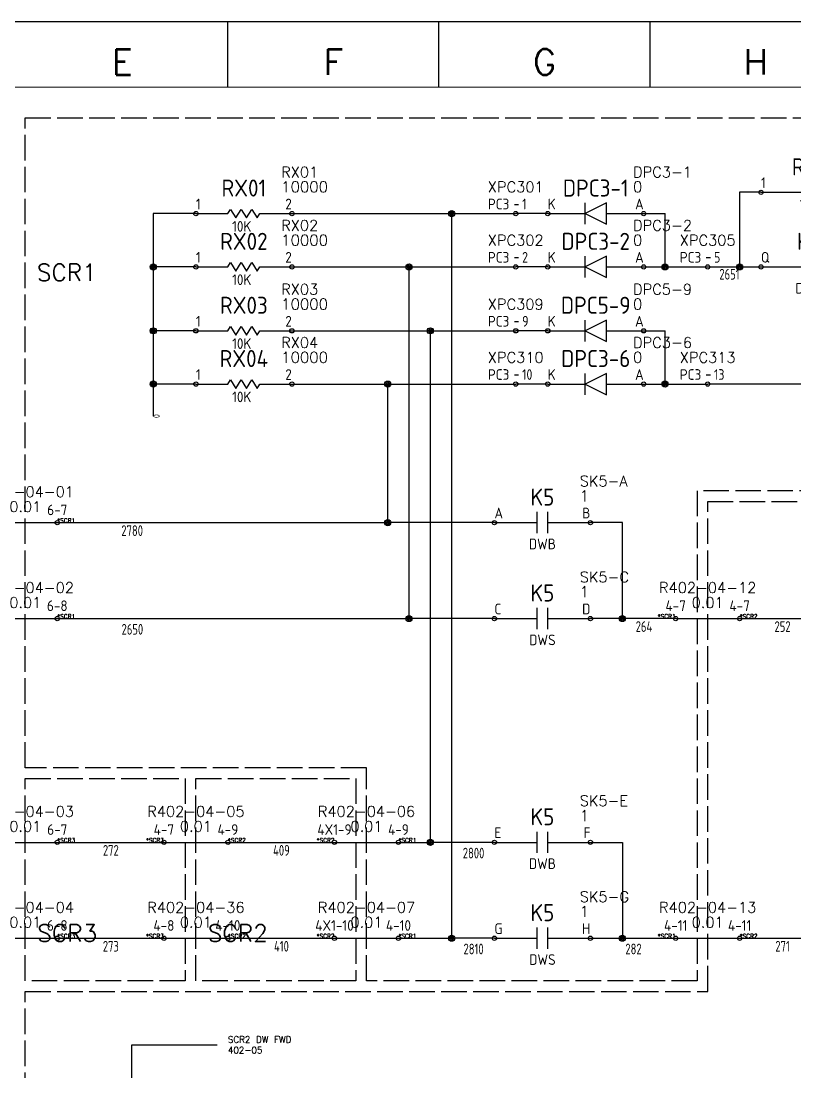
# Model space of a CAD drawing. Header units: millimetres. Extents: x 0 to 1020, y 0 to 646.
# Drawn here: x 214 to 395.5, y 398.6 to 645.2 of the extents above; entities that cross this region are included whole.
import ezdxf
from ezdxf.enums import TextEntityAlignment as Align

# ---------------------------------------------------------------- set-up
doc = ezdxf.new("R2010")
doc.units = ezdxf.units.MM
doc.header["$LTSCALE"] = 0.5
doc.linetypes.add('ACAD_ISO02W100', pattern=[15, 12, -3])
for name, color, linetype in [('LOCBOX', 7, 'ACAD_ISO02W100'), ('OUTLINE_GRID', 7, 'Continuous'), ('SYMS', 7, 'Continuous'), ('WIREFIXED', 7, 'Continuous'), ('WIRES', 7, 'Continuous')]:
    doc.layers.add(name, color=color, linetype=linetype)
doc.layers.add('NETLIST', color=50, linetype='Continuous', plot=False)
doc.styles.get("Standard").update_dxf_attribs({"font": 'txt.shx', "bigfont": 'gbcbig.shx'})
doc.styles.add('WD', font='romans.shx', dxfattribs={"bigfont": 'gbcbig.shx'})
doc.styles.add('WD_IEC', font='isocp2.shx', dxfattribs={"width": 0.9, "height": 4})

# ---------------------------------------------------------------- blocks, each defined once
blk = doc.blocks.new('2010 Grid')
at = {"layer": 'OUTLINE_GRID'}
for p, q in [((850, 481.25), (0, 481.25)), ((218.75, 468.41), (218.75, 481.36)), ((260, 468.44), (260, 481.38)), ((301.25, 468.46), (301.25, 481.4)), ((837.5, 468.74), (12.5, 468.31))]:
    blk.add_line(p, q, dxfattribs=at)
at = {"layer": 'OUTLINE_GRID', "char_height": 5, "width": 17.7556, "attachment_point": 5}
for s, insert in [('E', (198.12, 473.37)), ('F', (239.38, 473.39)), ('G', (280.62, 473.41)), ('H', (321.88, 473.43))]:
    blk.add_mtext(s, dxfattribs=dict(at, insert=insert))
blk = doc.blocks.new('INTERCONNECT-H1')
blk.add_line((-2.5, 0), (12.5, 0))
for centre in [(-2.5, 0), (12.5, 0)]:
    blk.add_circle(centre, 0.5)
at = {"style": 'WD_IEC', "flags": 1}
for tag, height, p in [('LOC', 4, (5, 10)), ('TAG1', 4, (-2.43, 3.16)), ('DESC1', 2.5, (5, -2.5))]:
    blk.add_attdef(tag, text='', height=height, dxfattribs=at).set_placement(p, align=Align.MIDDLE_CENTER)
at = {"style": 'WD_IEC', "flags": 8}
for tag, p in [('TERM01', (-2.5, 1)), ('TERM02', (12.5, 1))]:
    blk.add_attdef(tag, text='', height=2.5, dxfattribs=at).set_placement(p, align=Align.BOTTOM_CENTER)
at = {"style": 'WD_IEC', "flags": 1}
blk.add_attdef('X4TERM01', (-2.5, 0), '', height=0.5, dxfattribs=at)
blk.add_attdef('X1TERM02', text='', height=0.5, dxfattribs=at).set_placement((12.5, 0), align=Align.RIGHT)
at = {"layer": 'NETLIST'}
for tag, p in [('NETTAG', (5, 6)), ('NETVALUE', (5, 2.5))]:
    blk.add_attdef(tag, text='', height=2.5, dxfattribs=at).set_placement(p, align=Align.CENTER)
blk.add_attdef('X4TERMDESC01', text='', height=1, dxfattribs=at).set_placement((-2.5, 0), align=Align.RIGHT)
blk.add_attdef('X1TERMDESC02', (12.5, 0), '', height=1, dxfattribs=at)
blk = doc.blocks.new('DIODE-L')
for p, q in [((-13.75, -2.5), (-13.75, 2.5)), ((-8.75, 2.5), (-13.75, 0)), ((-8.75, -2.5), (-8.75, 2.5)), ((-22.5, 0), (-13.75, 0)), ((-13.75, 0), (-8.75, -2.5)), ((-8.75, 0), (0, 0))]:
    blk.add_line(p, q)
for centre in [(-22.5, 0), (0, 0)]:
    blk.add_circle(centre, 0.5)
at = {"style": 'WD_IEC', "flags": 1}
blk.add_attdef('LOC', text='', height=4, dxfattribs=at).set_placement((-11.25, 11), align=Align.MIDDLE_CENTER)
at = {"style": 'WD_IEC'}
for tag, height, p in [('TAG1', 4, (-11.25, 6)), ('DESC1', 2.5, (-11.25, -5))]:
    blk.add_attdef(tag, text='', height=height, dxfattribs=at).set_placement(p, align=Align.MIDDLE_CENTER)
for tag, p, height, flags in [('TERM01', (-22.5, 1), 2.5, 8), ('X4TERM01', (-22.5, 0), 0.64, 1), ('X1TERM02', (0, 0), 0.64, 1)]:
    blk.add_attdef(tag, p, '', height=height, dxfattribs=dict(at, flags=flags))
at = {"style": 'WD_IEC', "flags": 8}
blk.add_attdef('TERM02', text='', height=2.5, dxfattribs=at).set_placement((0, 1), align=Align.RIGHT)
at = {"layer": 'NETLIST'}
for tag, p, height in [('NETTAG', (-2.5, 8.5), 2.5), ('NETVALUE', (-2.5, 5), 2.56)]:
    blk.add_attdef(tag, p, '', height=height, dxfattribs=at)
blk = doc.blocks.new('TBH-1')
blk.add_line((-0.33, 2.17), (0.65, 2.17))
blk.add_circle((0, 0), 0.5)
at = {"style": 'WD_IEC', "flags": 1}
blk.add_attdef('LOC', text='', height=4, dxfattribs=at).set_placement((-15, 7.5), align=Align.MIDDLE_LEFT)
at = {"style": 'WD_IEC'}
blk.add_attdef('TAG1', text='', height=2.5, dxfattribs=at).set_placement((-1.5, 1), align=Align.RIGHT)
at = {"style": 'WD_IEC', "width": 0.9}
blk.add_attdef('TERM01', (1.5, 1), '', height=2.5, dxfattribs=at)
at = {"style": 'WD_IEC', "flags": 1}
blk.add_attdef('X1TERM01', (0, 0), '', height=0.5, dxfattribs=at)
at = {"layer": 'NETLIST'}
for tag, p in [('NETTAG', (0, 5)), ('NETVALUE', (0, -2.5))]:
    blk.add_attdef(tag, text='', height=2.5, dxfattribs=at).set_placement(p, align=Align.CENTER)
blk = doc.blocks.new('WDDOT')
for radius in [0.72, 0.449, 0.223]:
    blk.add_circle((0, 0), radius)
blk = doc.blocks.new('CONTACT-NO')
for p, q in [((12.5, -2.5), (12.5, 2.5)), ((15, -2.5), (15, 2.5)), ((2.5, 0), (12.5, 0)), ((15, 0), (25, 0))]:
    blk.add_line(p, q)
for centre in [(2.5, 0), (25, 0)]:
    blk.add_circle(centre, 0.5)
at = {"style": 'WD_IEC', "flags": 1}
blk.add_attdef('LOC', text='', height=4, dxfattribs=at).set_placement((13.75, 11), align=Align.MIDDLE_CENTER)
at = {"style": 'WD_IEC'}
for tag, height, p in [('TAG1', 4, (13.75, 6)), ('DESC1', 2.5, (13.75, -5))]:
    blk.add_attdef(tag, text='', height=height, dxfattribs=at).set_placement(p, align=Align.MIDDLE_CENTER)
for tag, p, height, flags in [('TERM01', (2.5, 1), 2.5, 8), ('X4TERM01', (2.5, 0), 0.64, 1), ('X1TERM02', (25, 0), 0.64, 1)]:
    blk.add_attdef(tag, p, '', height=height, dxfattribs=dict(at, flags=flags))
at = {"style": 'WD_IEC', "flags": 8}
blk.add_attdef('TERM02', text='', height=2.5, dxfattribs=at).set_placement((25, 1), align=Align.RIGHT)
at = {"layer": 'NETLIST'}
for tag, p, height in [('NETTAG', (22.5, 8.5), 2.5), ('NETVALUE', (22.5, 5), 2.56)]:
    blk.add_attdef(tag, p, '', height=height, dxfattribs=at)
blk = doc.blocks.new('WD_WNH2')
at = {"linetype": 'Continuous', "style": 'WD_IEC', "width": 0.8}
blk.add_attdef('WIRENO', text='', height=2.5, dxfattribs=at).set_placement((0, 0), align=Align.TOP_CENTER)
at = {"style": 'WD_IEC', "flags": 1}
for tag, p in [('W02USER', (0, -1.21)), ('W03USER', (0, -1.33)), ('W04USER', (0, -1.46)), ('W05USER', (0, -1.58)), ('W06USER', (0, -1.71)), ('W07USER', (0, -1.83)), ('W08USER', (0, -1.96)), ('W09USER', (0, -2.08)), ('W01USER', (0, -1.08)), ('W10USER', (0, -2.21))]:
    blk.add_attdef(tag, text='', height=0.08, dxfattribs=at).set_placement(p, align=Align.CENTER)
blk = doc.blocks.new('CONTACT-NC')
for p, q in [((10, -2.5), (10, 2.5)), ((12.5, -2.5), (12.5, 2.5)), ((0, 0), (10, 0)), ((13.35, 2.25), (9.28, -2.05)), ((12.5, 0), (22.5, 0))]:
    blk.add_line(p, q)
for centre in [(0, 0), (22.5, 0)]:
    blk.add_circle(centre, 0.5)
at = {"style": 'WD_IEC', "flags": 1}
blk.add_attdef('LOC', text='', height=4, dxfattribs=at).set_placement((11.25, 11), align=Align.MIDDLE_CENTER)
at = {"style": 'WD_IEC'}
for tag, height, p in [('TAG1', 4, (11.25, 6)), ('DESC1', 2.5, (11.25, -5))]:
    blk.add_attdef(tag, text='', height=height, dxfattribs=at).set_placement(p, align=Align.MIDDLE_CENTER)
for tag, p, height, flags in [('TERM01', (0, 1), 2.5, 8), ('X4TERM01', (0, 0), 0.64, 1), ('X1TERM02', (22.5, 0), 0.64, 1)]:
    blk.add_attdef(tag, p, '', height=height, dxfattribs=dict(at, flags=flags))
at = {"style": 'WD_IEC', "flags": 8}
blk.add_attdef('TERM02', text='', height=2.5, dxfattribs=at).set_placement((22.5, 1), align=Align.RIGHT)
at = {"layer": 'NETLIST'}
for tag, p, height in [('NETTAG', (20, 8.5), 2.5), ('NETVALUE', (20, 5), 2.56)]:
    blk.add_attdef(tag, p, '', height=height, dxfattribs=at)
blk = doc.blocks.new('RESISTOR-1')
for p, q in [((0, 0), (7.5, 0)), ((7.5, 0), (8.12, 1)), ((8.12, 1), (9.38, -1)), ((9.38, -1), (10.62, 1)), ((10.62, 1), (11.88, -1)), ((11.88, -1), (13.12, 1)), ((13.12, 1), (14.38, -1)), ((14.38, -1), (15, 0)), ((15, 0), (22.5, 0))]:
    blk.add_line(p, q)
for centre in [(0, 0), (22.5, 0)]:
    blk.add_circle(centre, 0.5)
at = {"style": 'WD_IEC', "flags": 1}
blk.add_attdef('LOC', text='', height=4, dxfattribs=at).set_placement((11.25, 11), align=Align.MIDDLE_CENTER)
at = {"style": 'WD_IEC'}
for tag, height, p in [('TAG1', 4, (11.25, 6)), ('DESC1', 2.5, (10.75, -3))]:
    blk.add_attdef(tag, text='', height=height, dxfattribs=at).set_placement(p, align=Align.MIDDLE_CENTER)
for tag, p, height, flags in [('TERM01', (0, 1), 2.5, 8), ('X4TERM01', (0, 0), 0.64, 1), ('X1TERM02', (22.5, 0), 0.64, 1)]:
    blk.add_attdef(tag, p, '', height=height, dxfattribs=dict(at, flags=flags))
at = {"style": 'WD_IEC', "flags": 8}
blk.add_attdef('TERM02', text='', height=2.5, dxfattribs=at).set_placement((22.5, 1), align=Align.RIGHT)
at = {"layer": 'NETLIST'}
for tag, p, height in [('NETTAG', (20, 8.5), 2.5), ('NETVALUE', (20, 5), 2.56)]:
    blk.add_attdef(tag, p, '', height=height, dxfattribs=at)
blk = doc.blocks.new('WD_WNV2')
at = {"linetype": 'Continuous', "style": 'WD_IEC', "width": 0.8}
blk.add_attdef('WIRENO', text='', height=1.5, rotation=90, dxfattribs=at).set_placement((0, 0), align=Align.TOP_CENTER)
at = {"style": 'WD_IEC', "flags": 1}
for tag, p in [('W01USER', (1.86, -1.08)), ('W02USER', (1.86, -1.21)), ('W03USER', (1.86, -1.33)), ('W04USER', (1.86, -1.46)), ('W05USER', (1.86, -1.58)), ('W06USER', (1.86, -1.71)), ('W07USER', (1.86, -1.83)), ('W08USER', (1.86, -1.96)), ('W09USER', (1.86, -2.08)), ('W10USER', (1.86, -2.21))]:
    blk.add_attdef(tag, text='', height=0.08, dxfattribs=at).set_placement(p, align=Align.CENTER)

msp = doc.modelspace()

# ---------------------------------------------------------------- linework, layer by layer
at = {"layer": 'LOCBOX'}
for points in [[(215, 622.5), (537.5, 622.5), (537.5, 535), (372.5, 535), (372.5, 420), (295, 420), (295, 470), (215, 470)], [(540, 622.5), (592.5, 622.5), (592.5, 410), (715, 410), (715, 380), (995, 380), (995, 147.5), (592.5, 147.5), (592.5, 72.5), (375, 72.5), (375, 167.5), (215, 167.5), (215, 417.5), (375, 417.5), (375, 532.5), (540, 532.5)], [(215, 467.5), (252.5, 467.5), (252.5, 420), (215, 420)], [(255, 467.5), (292.5, 467.5), (292.5, 420), (255, 420)]]:
    msp.add_lwpolyline(points, close=True, dxfattribs=at)
at = {"layer": 'WIRES'}
for p, q in [((387.5, 605), (382.5, 605)), ((382.5, 605), (382.5, 587.5)), ((255, 600), (245, 600)), ((245, 600), (245, 552.5)), ((277.5, 600), (315, 600)), ((315, 430), (315, 600)), ((315, 600), (330, 600)), ((337.5, 600), (330, 600)), ((360, 600), (365, 600)), ((365, 587.5), (365, 600)), ((255, 587.5), (245, 587.5)), ((277.5, 587.5), (305, 587.5)), ((305, 505), (305, 587.5)), ((305, 587.5), (330, 587.5)), ((337.5, 587.5), (330, 587.5)), ((360, 587.5), (365, 587.5)), ((365, 587.5), (375, 587.5)), ((375, 587.5), (387.5, 587.5)), ((255, 572.5), (245, 572.5)), ((277.5, 572.5), (310, 572.5)), ((310, 452.5), (310, 572.5)), ((310, 572.5), (330, 572.5)), ((337.5, 572.5), (330, 572.5)), ((360, 572.5), (365, 572.5)), ((365, 560), (365, 572.5)), ((255, 560), (245, 560)), ((277.5, 560), (297.5, 560)), ((297.5, 560), (300, 560)), ((300, 527.5), (300, 560)), ((300, 560), (330, 560)), ((337.5, 560), (330, 560)), ((360, 560), (365, 560)), ((365, 560), (375, 560)), ((420, 560), (375, 560)), ((222.5, 527.5), (300, 527.5)), ((325, 527.5), (300, 527.5)), ((355, 527.5), (347.5, 527.5)), ((355, 505), (355, 527.5)), ((222.5, 505), (305, 505)), ((325, 505), (305, 505)), ((367.5, 505), (347.5, 505)), ((382.5, 505), (447.5, 505)), ((222.5, 452.5), (247.5, 452.5)), ((262.5, 452.5), (287.5, 452.5)), ((302.5, 452.5), (310, 452.5)), ((325, 452.5), (310, 452.5)), ((347.5, 452.5), (355, 452.5)), ((355, 452.5), (355, 430)), ((222.5, 430), (247.5, 430)), ((262.5, 430), (287.5, 430)), ((302.5, 430), (315, 430)), ((325, 430), (315, 430)), ((347.5, 430), (367.5, 430)), ((382.5, 430), (447.5, 430)), ((240, 385), (240, 405)), ((240, 405), (260, 405))]:
    msp.add_line(p, q, dxfattribs=at)

# ---------------------------------------------------------------- block references
at = {"xscale": 1.2, "yscale": 1.2, "zscale": 1.2}
msp.add_blockref('2010 Grid', (0, 67.5), dxfattribs=at)
ref = msp.add_blockref('CONTACT-NC', (387.5, 605))
ref.add_attrib('TERM02', '7C', dxfattribs={"height": 2.5, "style": 'WD_IEC'}).set_placement((410, 606), align=Align.RIGHT)
ref.add_attrib('TERM01', '1', (387.5, 606), dxfattribs={"height": 2.5, "style": 'WD_IEC'})
ref.add_attrib('TAG1', 'RX1', dxfattribs={"height": 4, "style": 'WD_IEC'}).set_placement((398.75, 611), align=Align.MIDDLE_CENTER)
ref.add_attrib('NETVALUE', '0', (407.5, 610), dxfattribs={"layer": 'NETLIST', "height": 2.56})
ref.add_attrib('NETTAG', 'SRX1-7C', (407.5, 613.5), dxfattribs={"layer": 'NETLIST', "height": 2.5})
ref = msp.add_blockref('RESISTOR-1', (255, 600))
ref.add_attrib('NETTAG', 'RX01', (275, 608.5), dxfattribs={"layer": 'NETLIST', "height": 2.5})
ref.add_attrib('NETVALUE', '10000', (275, 605), dxfattribs={"layer": 'NETLIST', "height": 2.56})
ref.add_attrib('TAG1', 'RX01', dxfattribs={"height": 4, "style": 'WD_IEC'}).set_placement((266.25, 606), align=Align.MIDDLE_CENTER)
ref.add_attrib('DESC1', '10K', dxfattribs={"height": 2.5, "style": 'WD_IEC'}).set_placement((265.75, 597), align=Align.MIDDLE_CENTER)
ref.add_attrib('TERM01', '1', (255, 601), dxfattribs={"height": 2.5, "style": 'WD_IEC'})
ref.add_attrib('TERM02', '2', dxfattribs={"height": 2.5, "style": 'WD_IEC'}).set_placement((277.5, 601), align=Align.RIGHT)
ref = msp.add_blockref('DIODE-L', (360, 600))
ref.add_attrib('NETTAG', 'DPC3-1', (357.5, 608.5), dxfattribs={"layer": 'NETLIST', "height": 2.5})
ref.add_attrib('NETVALUE', '0', (357.5, 605), dxfattribs={"layer": 'NETLIST', "height": 2.56})
ref.add_attrib('TAG1', 'DPC3-1', dxfattribs={"height": 4, "style": 'WD_IEC'}).set_placement((348.75, 606), align=Align.MIDDLE_CENTER)
ref.add_attrib('TERM01', 'K', (337.5, 601), dxfattribs={"height": 2.5, "style": 'WD_IEC'})
ref.add_attrib('TERM02', 'A', dxfattribs={"height": 2.5, "style": 'WD_IEC'}).set_placement((360, 601), align=Align.RIGHT)
for p, values in [((330, 600), {'TAG1': 'PC3', 'TERM01': '1', 'NETTAG': 'XPC301'}), ((330, 587.5), {'TAG1': 'PC3', 'TERM01': '2', 'NETTAG': 'XPC302'}), ((375, 587.5), {'TAG1': 'PC3', 'TERM01': '5', 'NETTAG': 'XPC305'}), ((330, 572.5), {'TAG1': 'PC3', 'TERM01': '9', 'NETTAG': 'XPC309'}), ((330, 560), {'TAG1': 'PC3', 'TERM01': '10', 'NETTAG': 'XPC310'}), ((375, 560), {'TAG1': 'PC3', 'TERM01': '13', 'NETTAG': 'XPC313'})]:
    msp.add_blockref('TBH-1', p).add_auto_attribs(values)
ref = msp.add_blockref('RESISTOR-1', (255, 587.5))
ref.add_attrib('NETTAG', 'RX02', (275, 596), dxfattribs={"layer": 'NETLIST', "height": 2.5})
ref.add_attrib('NETVALUE', '10000', (275, 592.5), dxfattribs={"layer": 'NETLIST', "height": 2.56})
ref.add_attrib('TAG1', 'RX02', dxfattribs={"height": 4, "style": 'WD_IEC'}).set_placement((266.25, 593.5), align=Align.MIDDLE_CENTER)
ref.add_attrib('DESC1', '10K', dxfattribs={"height": 2.5, "style": 'WD_IEC'}).set_placement((265.75, 584.5), align=Align.MIDDLE_CENTER)
ref.add_attrib('TERM01', '1', (255, 588.5), dxfattribs={"height": 2.5, "style": 'WD_IEC'})
ref.add_attrib('TERM02', '2', dxfattribs={"height": 2.5, "style": 'WD_IEC'}).set_placement((277.5, 588.5), align=Align.RIGHT)
ref = msp.add_blockref('DIODE-L', (360, 587.5))
ref.add_attrib('NETTAG', 'DPC3-2', (357.5, 596), dxfattribs={"layer": 'NETLIST', "height": 2.5})
ref.add_attrib('NETVALUE', '0', (357.5, 592.5), dxfattribs={"layer": 'NETLIST', "height": 2.56})
ref.add_attrib('TAG1', 'DPC3-2', dxfattribs={"height": 4, "style": 'WD_IEC'}).set_placement((348.75, 593.5), align=Align.MIDDLE_CENTER)
ref.add_attrib('TERM01', 'K', (337.5, 588.5), dxfattribs={"height": 2.5, "style": 'WD_IEC'})
ref.add_attrib('TERM02', 'A', dxfattribs={"height": 2.5, "style": 'WD_IEC'}).set_placement((360, 588.5), align=Align.RIGHT)
ref = msp.add_blockref('CONTACT-NO', (385, 587.5))
ref.add_attrib('NETTAG', 'SK5-Q', (407.5, 596), dxfattribs={"layer": 'NETLIST', "height": 2.5})
ref.add_attrib('NETVALUE', '1', (407.5, 592.5), dxfattribs={"layer": 'NETLIST', "height": 2.56})
ref.add_attrib('TAG1', 'K5', dxfattribs={"height": 4, "style": 'WD_IEC'}).set_placement((398.75, 593.5), align=Align.MIDDLE_CENTER)
ref.add_attrib('DESC1', 'DWB', dxfattribs={"height": 2.5, "style": 'WD_IEC'}).set_placement((398.75, 582.5), align=Align.MIDDLE_CENTER)
ref.add_attrib('TERM01', 'Q', (387.5, 588.5), dxfattribs={"height": 2.5, "style": 'WD_IEC'})
ref.add_attrib('TERM02', 'R', dxfattribs={"height": 2.5, "style": 'WD_IEC'}).set_placement((410, 588.5), align=Align.RIGHT)
ref = msp.add_blockref('RESISTOR-1', (255, 572.5))
ref.add_attrib('NETTAG', 'RX03', (275, 581), dxfattribs={"layer": 'NETLIST', "height": 2.5})
ref.add_attrib('NETVALUE', '10000', (275, 577.5), dxfattribs={"layer": 'NETLIST', "height": 2.56})
ref.add_attrib('TAG1', 'RX03', dxfattribs={"height": 4, "style": 'WD_IEC'}).set_placement((266.25, 578.5), align=Align.MIDDLE_CENTER)
ref.add_attrib('DESC1', '10K', dxfattribs={"height": 2.5, "style": 'WD_IEC'}).set_placement((265.75, 569.5), align=Align.MIDDLE_CENTER)
ref.add_attrib('TERM01', '1', (255, 573.5), dxfattribs={"height": 2.5, "style": 'WD_IEC'})
ref.add_attrib('TERM02', '2', dxfattribs={"height": 2.5, "style": 'WD_IEC'}).set_placement((277.5, 573.5), align=Align.RIGHT)
ref = msp.add_blockref('DIODE-L', (360, 572.5))
ref.add_attrib('NETTAG', 'DPC5-9', (357.5, 581), dxfattribs={"layer": 'NETLIST', "height": 2.5})
ref.add_attrib('NETVALUE', '0', (357.5, 577.5), dxfattribs={"layer": 'NETLIST', "height": 2.56})
ref.add_attrib('TAG1', 'DPC5-9', dxfattribs={"height": 4, "style": 'WD_IEC'}).set_placement((348.75, 578.5), align=Align.MIDDLE_CENTER)
ref.add_attrib('TERM01', 'K', (337.5, 573.5), dxfattribs={"height": 2.5, "style": 'WD_IEC'})
ref.add_attrib('TERM02', 'A', dxfattribs={"height": 2.5, "style": 'WD_IEC'}).set_placement((360, 573.5), align=Align.RIGHT)
ref = msp.add_blockref('RESISTOR-1', (255, 560))
ref.add_attrib('NETTAG', 'RX04', (275, 568.5), dxfattribs={"layer": 'NETLIST', "height": 2.5})
ref.add_attrib('NETVALUE', '10000', (275, 565), dxfattribs={"layer": 'NETLIST', "height": 2.56})
ref.add_attrib('TAG1', 'RX04', dxfattribs={"height": 4, "style": 'WD_IEC'}).set_placement((266.25, 566), align=Align.MIDDLE_CENTER)
ref.add_attrib('DESC1', '10K', dxfattribs={"height": 2.5, "style": 'WD_IEC'}).set_placement((265.75, 557), align=Align.MIDDLE_CENTER)
ref.add_attrib('TERM01', '1', (255, 561), dxfattribs={"height": 2.5, "style": 'WD_IEC'})
ref.add_attrib('TERM02', '2', dxfattribs={"height": 2.5, "style": 'WD_IEC'}).set_placement((277.5, 561), align=Align.RIGHT)
ref = msp.add_blockref('DIODE-L', (360, 560))
ref.add_attrib('NETTAG', 'DPC3-6', (357.5, 568.5), dxfattribs={"layer": 'NETLIST', "height": 2.5})
ref.add_attrib('NETVALUE', '0', (357.5, 565), dxfattribs={"layer": 'NETLIST', "height": 2.56})
ref.add_attrib('TAG1', 'DPC3-6', dxfattribs={"height": 4, "style": 'WD_IEC'}).set_placement((348.75, 566), align=Align.MIDDLE_CENTER)
ref.add_attrib('TERM01', 'K', (337.5, 561), dxfattribs={"height": 2.5, "style": 'WD_IEC'})
ref.add_attrib('TERM02', 'A', dxfattribs={"height": 2.5, "style": 'WD_IEC'}).set_placement((360, 561), align=Align.RIGHT)
ref = msp.add_blockref('CONTACT-NO', (322.5, 527.5))
ref.add_attrib('NETTAG', 'SK5-A', (345, 536), dxfattribs={"layer": 'NETLIST', "height": 2.5})
ref.add_attrib('NETVALUE', '1', (345, 532.5), dxfattribs={"layer": 'NETLIST', "height": 2.56})
ref.add_attrib('TAG1', 'K5', dxfattribs={"height": 4, "style": 'WD_IEC'}).set_placement((336.25, 533.5), align=Align.MIDDLE_CENTER)
ref.add_attrib('DESC1', 'DWB', dxfattribs={"height": 2.5, "style": 'WD_IEC'}).set_placement((336.25, 522.5), align=Align.MIDDLE_CENTER)
ref.add_attrib('TERM01', 'A', (325, 528.5), dxfattribs={"height": 2.5, "style": 'WD_IEC'})
ref.add_attrib('TERM02', 'B', dxfattribs={"height": 2.5, "style": 'WD_IEC'}).set_placement((347.5, 528.5), align=Align.RIGHT)
ref = msp.add_blockref('INTERCONNECT-H1', (210, 527.5))
ref.add_attrib('TERM02', '6-7', dxfattribs={"height": 2.5, "style": 'WD_IEC'}).set_placement((222.5, 528.5), align=Align.BOTTOM_CENTER)
ref.add_attrib('TERM01', '1-7', dxfattribs={"height": 2.5, "style": 'WD_IEC'}).set_placement((207.5, 528.5), align=Align.BOTTOM_CENTER)
ref.add_attrib('NETVALUE', '0.01', dxfattribs={"layer": 'NETLIST', "height": 2.5}).set_placement((215, 530), align=Align.CENTER)
ref.add_attrib('NETTAG', 'R402-04-01', dxfattribs={"layer": 'NETLIST', "height": 2.5}).set_placement((215, 533.5), align=Align.CENTER)
ref.add_attrib('X4TERMDESC01', '*DC', dxfattribs={"layer": 'NETLIST', "height": 1}).set_placement((207.5, 527.5), align=Align.RIGHT)
ref.add_attrib('X1TERMDESC02', '*SCR1', (222.5, 527.5), dxfattribs={"layer": 'NETLIST', "height": 1})
ref = msp.add_blockref('CONTACT-NO', (322.5, 505))
ref.add_attrib('NETTAG', 'SK5-C', (345, 513.5), dxfattribs={"layer": 'NETLIST', "height": 2.5})
ref.add_attrib('NETVALUE', '1', (345, 510), dxfattribs={"layer": 'NETLIST', "height": 2.56})
ref.add_attrib('TAG1', 'K5', dxfattribs={"height": 4, "style": 'WD_IEC'}).set_placement((336.25, 511), align=Align.MIDDLE_CENTER)
ref.add_attrib('DESC1', 'DWS', dxfattribs={"height": 2.5, "style": 'WD_IEC'}).set_placement((336.25, 500), align=Align.MIDDLE_CENTER)
ref.add_attrib('TERM01', 'C', (325, 506), dxfattribs={"height": 2.5, "style": 'WD_IEC'})
ref.add_attrib('TERM02', 'D', dxfattribs={"height": 2.5, "style": 'WD_IEC'}).set_placement((347.5, 506), align=Align.RIGHT)
ref = msp.add_blockref('INTERCONNECT-H1', (210, 505))
ref.add_attrib('TERM02', '6-8', dxfattribs={"height": 2.5, "style": 'WD_IEC'}).set_placement((222.5, 506), align=Align.BOTTOM_CENTER)
ref.add_attrib('TERM01', '1-8', dxfattribs={"height": 2.5, "style": 'WD_IEC'}).set_placement((207.5, 506), align=Align.BOTTOM_CENTER)
ref.add_attrib('NETVALUE', '0.01', dxfattribs={"layer": 'NETLIST', "height": 2.5}).set_placement((215, 507.5), align=Align.CENTER)
ref.add_attrib('NETTAG', 'R402-04-02', dxfattribs={"layer": 'NETLIST', "height": 2.5}).set_placement((215, 511), align=Align.CENTER)
ref.add_attrib('X4TERMDESC01', '*DC', dxfattribs={"layer": 'NETLIST', "height": 1}).set_placement((207.5, 505), align=Align.RIGHT)
ref.add_attrib('X1TERMDESC02', '*SCR1', (222.5, 505), dxfattribs={"layer": 'NETLIST', "height": 1})
ref = msp.add_blockref('INTERCONNECT-H1', (370, 505))
ref.add_attrib('TERM02', '4-7', dxfattribs={"height": 2.5, "style": 'WD_IEC'}).set_placement((382.5, 506), align=Align.BOTTOM_CENTER)
ref.add_attrib('TERM01', '4-7', dxfattribs={"height": 2.5, "style": 'WD_IEC'}).set_placement((367.5, 506), align=Align.BOTTOM_CENTER)
ref.add_attrib('NETVALUE', '0.01', dxfattribs={"layer": 'NETLIST', "height": 2.5}).set_placement((375, 507.5), align=Align.CENTER)
ref.add_attrib('NETTAG', 'R402-04-12', dxfattribs={"layer": 'NETLIST', "height": 2.5}).set_placement((375, 511), align=Align.CENTER)
ref.add_attrib('X4TERMDESC01', '*SCR1', dxfattribs={"layer": 'NETLIST', "height": 1}).set_placement((367.5, 505), align=Align.RIGHT)
ref.add_attrib('X1TERMDESC02', '*SCR2', (382.5, 505), dxfattribs={"layer": 'NETLIST', "height": 1})
ref = msp.add_blockref('CONTACT-NO', (322.5, 452.5))
ref.add_attrib('NETTAG', 'SK5-E', (345, 461), dxfattribs={"layer": 'NETLIST', "height": 2.5})
ref.add_attrib('NETVALUE', '1', (345, 457.5), dxfattribs={"layer": 'NETLIST', "height": 2.56})
ref.add_attrib('TAG1', 'K5', dxfattribs={"height": 4, "style": 'WD_IEC'}).set_placement((336.25, 458.5), align=Align.MIDDLE_CENTER)
ref.add_attrib('DESC1', 'DWB', dxfattribs={"height": 2.5, "style": 'WD_IEC'}).set_placement((336.25, 447.5), align=Align.MIDDLE_CENTER)
ref.add_attrib('TERM01', 'E', (325, 453.5), dxfattribs={"height": 2.5, "style": 'WD_IEC'})
ref.add_attrib('TERM02', 'F', dxfattribs={"height": 2.5, "style": 'WD_IEC'}).set_placement((347.5, 453.5), align=Align.RIGHT)
ref = msp.add_blockref('INTERCONNECT-H1', (210, 452.5))
ref.add_attrib('TERM02', '6-7', dxfattribs={"height": 2.5, "style": 'WD_IEC'}).set_placement((222.5, 453.5), align=Align.BOTTOM_CENTER)
ref.add_attrib('TERM01', '3-7', dxfattribs={"height": 2.5, "style": 'WD_IEC'}).set_placement((207.5, 453.5), align=Align.BOTTOM_CENTER)
ref.add_attrib('NETVALUE', '0.01', dxfattribs={"layer": 'NETLIST', "height": 2.5}).set_placement((215, 455), align=Align.CENTER)
ref.add_attrib('NETTAG', 'R402-04-03', dxfattribs={"layer": 'NETLIST', "height": 2.5}).set_placement((215, 458.5), align=Align.CENTER)
ref.add_attrib('X4TERMDESC01', '*DC', dxfattribs={"layer": 'NETLIST', "height": 1}).set_placement((207.5, 452.5), align=Align.RIGHT)
ref.add_attrib('X1TERMDESC02', '*SCR3', (222.5, 452.5), dxfattribs={"layer": 'NETLIST', "height": 1})
ref = msp.add_blockref('INTERCONNECT-H1', (250, 452.5))
ref.add_attrib('TERM02', '4-9', dxfattribs={"height": 2.5, "style": 'WD_IEC'}).set_placement((262.5, 453.5), align=Align.BOTTOM_CENTER)
ref.add_attrib('TERM01', '4-7', dxfattribs={"height": 2.5, "style": 'WD_IEC'}).set_placement((247.5, 453.5), align=Align.BOTTOM_CENTER)
ref.add_attrib('NETVALUE', '0.01', dxfattribs={"layer": 'NETLIST', "height": 2.5}).set_placement((255, 455), align=Align.CENTER)
ref.add_attrib('NETTAG', 'R402-04-05', dxfattribs={"layer": 'NETLIST', "height": 2.5}).set_placement((255, 458.5), align=Align.CENTER)
ref.add_attrib('X4TERMDESC01', '*SCR3', dxfattribs={"layer": 'NETLIST', "height": 1}).set_placement((247.5, 452.5), align=Align.RIGHT)
ref.add_attrib('X1TERMDESC02', '*SCR2', (262.5, 452.5), dxfattribs={"layer": 'NETLIST', "height": 1})
ref = msp.add_blockref('INTERCONNECT-H1', (290, 452.5))
ref.add_attrib('TERM02', '4-9', dxfattribs={"height": 2.5, "style": 'WD_IEC'}).set_placement((302.5, 453.5), align=Align.BOTTOM_CENTER)
ref.add_attrib('TERM01', '4X1-9', dxfattribs={"height": 2.5, "style": 'WD_IEC'}).set_placement((287.5, 453.5), align=Align.BOTTOM_CENTER)
ref.add_attrib('NETVALUE', '0.01', dxfattribs={"layer": 'NETLIST', "height": 2.5}).set_placement((295, 455), align=Align.CENTER)
ref.add_attrib('NETTAG', 'R402-04-06', dxfattribs={"layer": 'NETLIST', "height": 2.5}).set_placement((295, 458.5), align=Align.CENTER)
ref.add_attrib('X4TERMDESC01', '*SCR2', dxfattribs={"layer": 'NETLIST', "height": 1}).set_placement((287.5, 452.5), align=Align.RIGHT)
ref.add_attrib('X1TERMDESC02', '*SCR1', (302.5, 452.5), dxfattribs={"layer": 'NETLIST', "height": 1})
ref = msp.add_blockref('CONTACT-NO', (322.5, 430))
ref.add_attrib('NETTAG', 'SK5-G', (345, 438.5), dxfattribs={"layer": 'NETLIST', "height": 2.5})
ref.add_attrib('NETVALUE', '1', (345, 435), dxfattribs={"layer": 'NETLIST', "height": 2.56})
ref.add_attrib('TAG1', 'K5', dxfattribs={"height": 4, "style": 'WD_IEC'}).set_placement((336.25, 436), align=Align.MIDDLE_CENTER)
ref.add_attrib('DESC1', 'DWS', dxfattribs={"height": 2.5, "style": 'WD_IEC'}).set_placement((336.25, 425), align=Align.MIDDLE_CENTER)
ref.add_attrib('TERM01', 'G', (325, 431), dxfattribs={"height": 2.5, "style": 'WD_IEC'})
ref.add_attrib('TERM02', 'H', dxfattribs={"height": 2.5, "style": 'WD_IEC'}).set_placement((347.5, 431), align=Align.RIGHT)
ref = msp.add_blockref('INTERCONNECT-H1', (210, 430))
ref.add_attrib('TERM02', '6-8', dxfattribs={"height": 2.5, "style": 'WD_IEC'}).set_placement((222.5, 431), align=Align.BOTTOM_CENTER)
ref.add_attrib('TERM01', '3-8', dxfattribs={"height": 2.5, "style": 'WD_IEC'}).set_placement((207.5, 431), align=Align.BOTTOM_CENTER)
ref.add_attrib('NETVALUE', '0.01', dxfattribs={"layer": 'NETLIST', "height": 2.5}).set_placement((215, 432.5), align=Align.CENTER)
ref.add_attrib('NETTAG', 'R402-04-04', dxfattribs={"layer": 'NETLIST', "height": 2.5}).set_placement((215, 436), align=Align.CENTER)
ref.add_attrib('X4TERMDESC01', '*DC', dxfattribs={"layer": 'NETLIST', "height": 1}).set_placement((207.5, 430), align=Align.RIGHT)
ref.add_attrib('X1TERMDESC02', '*SCR3', (222.5, 430), dxfattribs={"layer": 'NETLIST', "height": 1})
ref = msp.add_blockref('INTERCONNECT-H1', (250, 430))
ref.add_attrib('TERM02', '4-10', dxfattribs={"height": 2.5, "style": 'WD_IEC'}).set_placement((262.5, 431), align=Align.BOTTOM_CENTER)
ref.add_attrib('TERM01', '4-8', dxfattribs={"height": 2.5, "style": 'WD_IEC'}).set_placement((247.5, 431), align=Align.BOTTOM_CENTER)
ref.add_attrib('NETVALUE', '0.01', dxfattribs={"layer": 'NETLIST', "height": 2.5}).set_placement((255, 432.5), align=Align.CENTER)
ref.add_attrib('NETTAG', 'R402-04-36', dxfattribs={"layer": 'NETLIST', "height": 2.5}).set_placement((255, 436), align=Align.CENTER)
ref.add_attrib('X4TERMDESC01', '*SCR3', dxfattribs={"layer": 'NETLIST', "height": 1}).set_placement((247.5, 430), align=Align.RIGHT)
ref.add_attrib('X1TERMDESC02', '*SCR2', (262.5, 430), dxfattribs={"layer": 'NETLIST', "height": 1})
ref = msp.add_blockref('INTERCONNECT-H1', (290, 430))
ref.add_attrib('TERM02', '4-10', dxfattribs={"height": 2.5, "style": 'WD_IEC'}).set_placement((302.5, 431), align=Align.BOTTOM_CENTER)
ref.add_attrib('TERM01', '4X1-10', dxfattribs={"height": 2.5, "style": 'WD_IEC'}).set_placement((287.5, 431), align=Align.BOTTOM_CENTER)
ref.add_attrib('NETVALUE', '0.01', dxfattribs={"layer": 'NETLIST', "height": 2.5}).set_placement((295, 432.5), align=Align.CENTER)
ref.add_attrib('NETTAG', 'R402-04-07', dxfattribs={"layer": 'NETLIST', "height": 2.5}).set_placement((295, 436), align=Align.CENTER)
ref.add_attrib('X4TERMDESC01', '*SCR2', dxfattribs={"layer": 'NETLIST', "height": 1}).set_placement((287.5, 430), align=Align.RIGHT)
ref.add_attrib('X1TERMDESC02', '*SCR1', (302.5, 430), dxfattribs={"layer": 'NETLIST', "height": 1})
ref = msp.add_blockref('INTERCONNECT-H1', (370, 430))
ref.add_attrib('TERM02', '4-11', dxfattribs={"height": 2.5, "style": 'WD_IEC'}).set_placement((382.5, 431), align=Align.BOTTOM_CENTER)
ref.add_attrib('TERM01', '4-11', dxfattribs={"height": 2.5, "style": 'WD_IEC'}).set_placement((367.5, 431), align=Align.BOTTOM_CENTER)
ref.add_attrib('NETVALUE', '0.01', dxfattribs={"layer": 'NETLIST', "height": 2.5}).set_placement((375, 432.5), align=Align.CENTER)
ref.add_attrib('NETTAG', 'R402-04-13', dxfattribs={"layer": 'NETLIST', "height": 2.5}).set_placement((375, 436), align=Align.CENTER)
ref.add_attrib('X4TERMDESC01', '*SCR1', dxfattribs={"layer": 'NETLIST', "height": 1}).set_placement((367.5, 430), align=Align.RIGHT)
ref.add_attrib('X1TERMDESC02', '*SCR2', (382.5, 430), dxfattribs={"layer": 'NETLIST', "height": 1})
at = {"layer": 'SYMS'}
for p in [(315, 600), (245, 587.5), (305, 587.5), (365, 587.5), (382.5, 587.5), (245, 572.5), (310, 572.5), (245, 560), (300, 560), (365, 560), (300, 527.5), (305, 505), (355, 505), (310, 452.5), (315, 430), (355, 430)]:
    msp.add_blockref('WDDOT', p, dxfattribs=at)
at = {"layer": 'WIREFIXED'}
ref = msp.add_blockref('WD_WNH2', (380, 587.5), dxfattribs=at)
ref.add_attrib('WIRENOF', '2651', dxfattribs={"linetype": 'Continuous', "height": 2.5, "style": 'WD_IEC', "width": 0.8}).set_placement((380.11, 587.03), align=Align.TOP_CENTER)
ref = msp.add_blockref('WD_WNV2', (245, 552.5), dxfattribs=at)
ref.add_attrib('WIRENOF', '0', dxfattribs={"linetype": 'Continuous', "height": 1.5, "rotation": 90, "style": 'WD_IEC', "width": 0.8}).set_placement((245, 552.5), align=Align.TOP_CENTER)
ref = msp.add_blockref('WD_WNH2', (240, 527.5), dxfattribs=at)
ref.add_attrib('WIRENOF', '2780', dxfattribs={"linetype": 'Continuous', "height": 2.5, "style": 'WD_IEC', "width": 0.8}).set_placement((240.06, 526.87), align=Align.TOP_CENTER)
ref = msp.add_blockref('WD_WNH2', (240, 505), dxfattribs=at)
ref.add_attrib('WIRENOF', '2650', dxfattribs={"linetype": 'Continuous', "height": 2.5, "style": 'WD_IEC', "width": 0.8}).set_placement((240.11, 503.73), align=Align.TOP_CENTER)
ref = msp.add_blockref('WD_WNH2', (360, 505), dxfattribs=at)
ref.add_attrib('WIRENOF', '264', dxfattribs={"linetype": 'Continuous', "height": 2.5, "style": 'WD_IEC', "width": 0.8}).set_placement((360.06, 504.37), align=Align.TOP_CENTER)
ref = msp.add_blockref('WD_WNH2', (392.5, 505), dxfattribs=at)
ref.add_attrib('WIRENOF', '252', dxfattribs={"linetype": 'Continuous', "height": 2.5, "style": 'WD_IEC', "width": 0.8}).set_placement((392.56, 504.37), align=Align.TOP_CENTER)
ref = msp.add_blockref('WD_WNH2', (235, 452.5), dxfattribs=at)
ref.add_attrib('WIRENOF', '272', dxfattribs={"linetype": 'Continuous', "height": 2.5, "style": 'WD_IEC', "width": 0.8}).set_placement((235.06, 451.87), align=Align.TOP_CENTER)
ref = msp.add_blockref('WD_WNH2', (275, 452.5), dxfattribs=at)
ref.add_attrib('WIRENOF', '409', dxfattribs={"linetype": 'Continuous', "height": 2.5, "style": 'WD_IEC', "width": 0.8}).set_placement((275.06, 451.87), align=Align.TOP_CENTER)
ref = msp.add_blockref('WD_WNH2', (320, 452.5), dxfattribs=at)
ref.add_attrib('WIRENOF', '2800', dxfattribs={"linetype": 'Continuous', "height": 2.5, "style": 'WD_IEC', "width": 0.8}).set_placement((320.11, 451.23), align=Align.TOP_CENTER)
ref = msp.add_blockref('WD_WNH2', (235, 430), dxfattribs=at)
ref.add_attrib('WIRENOF', '273', dxfattribs={"linetype": 'Continuous', "height": 2.5, "style": 'WD_IEC', "width": 0.8}).set_placement((235.06, 429.37), align=Align.TOP_CENTER)
ref = msp.add_blockref('WD_WNH2', (275, 430), dxfattribs=at)
ref.add_attrib('WIRENOF', '410', dxfattribs={"linetype": 'Continuous', "height": 2.5, "style": 'WD_IEC', "width": 0.8}).set_placement((275.06, 429.37), align=Align.TOP_CENTER)
ref = msp.add_blockref('WD_WNH2', (392.5, 430), dxfattribs=at)
ref.add_attrib('WIRENOF', '271', dxfattribs={"linetype": 'Continuous', "height": 2.5, "style": 'WD_IEC', "width": 0.8}).set_placement((392.56, 429.37), align=Align.TOP_CENTER)
ref = msp.add_blockref('WD_WNH2', (320, 430), dxfattribs=at)
ref.add_attrib('WIRENOF', '2810', dxfattribs={"linetype": 'Continuous', "height": 2.5, "style": 'WD_IEC', "width": 0.8}).set_placement((320.11, 428.73), align=Align.TOP_CENTER)
ref = msp.add_blockref('WD_WNH2', (357.5, 430), dxfattribs=at)
ref.add_attrib('WIRENOF', '282', dxfattribs={"linetype": 'Continuous', "height": 2.5, "style": 'WD_IEC', "width": 0.8}).set_placement((357.61, 428.73), align=Align.TOP_CENTER)

# ---------------------------------------------------------------- texts
at = {"insert": (262.5, 405), "char_height": 1.5, "attachment_point": 4}
msp.add_mtext_dynamic_manual_height_columns('SCR2 DW FWD\\P402-05', width=17.7291, gutter_width=0.5, heights=[0], dxfattribs=at)
at = {"layer": 'LOCBOX', "style": 'WD'}
for s, p in [('SCR1', (224.74, 583)), ('SCR3', (224.83, 428)), ('SCR2', (264.83, 428))]:
    msp.add_text(s, height=4, dxfattribs=at).set_placement(p, align=Align.BOTTOM_CENTER)

doc.saveas('drawing.dxf')
